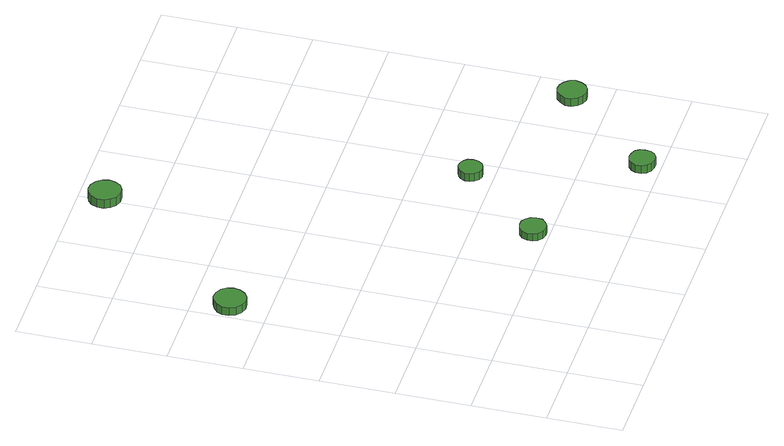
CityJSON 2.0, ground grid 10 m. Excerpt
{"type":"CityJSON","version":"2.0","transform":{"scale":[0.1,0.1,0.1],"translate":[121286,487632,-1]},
"CityObjects":{
"tree1":{"type":"SolitaryVegetationObject","attributes":{"function":"something"},"geometry":[{"type":"MultiSurface","lod":"1","boundaries":[[[0,1,2,3,4,5,6,7,8,9,10,11,12,13,14]],[[15,16,17,18,19,20,21,22,23,24,25,26,27,28,29]],[[0,29,28,1]],[[1,28,27,2]],[[2,27,26,3]],[[3,26,25,4]],[[4,25,24,5]],[[5,24,23,6]],[[6,23,22,7]],[[7,22,21,8]],[[8,21,20,9]],[[9,20,19,10]],[[10,19,18,11]],[[11,18,17,12]],[[12,17,16,13]],[[13,16,15,14]],[[14,15,29,0]]]}]},
"tree2":{"type":"SolitaryVegetationObject","attributes":{"function":"something"},"geometry":[{"type":"MultiSurface","lod":"1","boundaries":[[[30,31,32,33,34,35,36,37,38,39,40,41,42,43,44]],[[45,46,47,48,49,50,51,52,53,54,55,56,57,58,59]],[[30,59,58,31]],[[31,58,57,32]],[[32,57,56,33]],[[33,56,55,34]],[[34,55,54,35]],[[35,54,53,36]],[[36,53,52,37]],[[37,52,51,38]],[[38,51,50,39]],[[39,50,49,40]],[[40,49,48,41]],[[41,48,47,42]],[[42,47,46,43]],[[43,46,45,44]],[[44,45,59,30]]]}]},
"tree3":{"type":"SolitaryVegetationObject","attributes":{"function":"something"},"geometry":[{"type":"MultiSurface","lod":"1","boundaries":[[[60,61,62,63,64,65,66,67,68,69,70,71,72,73,74]],[[75,76,77,78,79,80,81,82,83,84,85,86,87,88,89]],[[60,89,88,61]],[[61,88,87,62]],[[62,87,86,63]],[[63,86,85,64]],[[64,85,84,65]],[[65,84,83,66]],[[66,83,82,67]],[[67,82,81,68]],[[68,81,80,69]],[[69,80,79,70]],[[70,79,78,71]],[[71,78,77,72]],[[72,77,76,73]],[[73,76,75,74]],[[74,75,89,60]]]}]},
"tree4":{"type":"SolitaryVegetationObject","attributes":{"function":"something"},"geometry":[{"type":"MultiSurface","lod":"1","boundaries":[[[90,91,92,93,94,95,96,97,98,99,100,101,102,103,104]],[[105,106,107,108,109,110,111,112,113,114,115,116,117,118,119]],[[90,119,118,91]],[[91,118,117,92]],[[92,117,116,93]],[[93,116,115,94]],[[94,115,114,95]],[[95,114,113,96]],[[96,113,112,97]],[[97,112,111,98]],[[98,111,110,99]],[[99,110,109,100]],[[100,109,108,101]],[[101,108,107,102]],[[102,107,106,103]],[[103,106,105,104]],[[104,105,119,90]]]}]},
"tree5":{"type":"SolitaryVegetationObject","attributes":{"function":"something"},"geometry":[{"type":"MultiSurface","lod":"1","boundaries":[[[120,121,122,123,124,125,126,127,128,129,130,131,132,133,134]],[[135,136,137,138,139,140,141,142,143,144,145,146,147,148,149]],[[120,149,148,121]],[[121,148,147,122]],[[122,147,146,123]],[[123,146,145,124]],[[124,145,144,125]],[[125,144,143,126]],[[126,143,142,127]],[[127,142,141,128]],[[128,141,140,129]],[[129,140,139,130]],[[130,139,138,131]],[[131,138,137,132]],[[132,137,136,133]],[[133,136,135,134]],[[134,135,149,120]]]}]},
"tree6":{"type":"SolitaryVegetationObject","attributes":{"function":"something"},"geometry":[{"type":"MultiSurface","lod":"1","boundaries":[[[150,151,152,153,154,155,156,157,158,159,160,161,162,163,164]],[[165,166,167,168,169,170,171,172,173,174,175,176,177,178,179]],[[150,179,178,151]],[[151,178,177,152]],[[152,177,176,153]],[[153,176,175,154]],[[154,175,174,155]],[[155,174,173,156]],[[156,173,172,157]],[[157,172,171,158]],[[158,171,170,159]],[[159,170,169,160]],[[160,169,168,161]],[[161,168,167,162]],[[162,167,166,163]],[[163,166,165,164]],[[164,165,179,150]]]}]}
},
"vertices":[
[44,452,21],[42,461,21],[37,468,21],[29,472,21],[20,473,21],[12,470,21],[5,464,21],[1,456,21],[1,447,21],[5,439,21],[12,433,21],[20,430,21],[29,431,21],[37,436,21],[42,443,21],[42,443,9],[37,436,9],[29,431,9],[20,430,9],[12,433,9],[5,439,9],[1,447,9],[1,456,9],[5,464,9],[12,470,9],[20,473,9],[29,472,9],[37,468,9],[42,461,9],[44,452,9],
[294,122,18],[293,129,18],[288,135,18],[282,139,18],[275,139,18],[268,137,18],[262,132,18],[259,125,18],[259,118,18],[262,111,18],[268,106,18],[275,104,18],[282,105,18],[288,109,18],[293,114,18],[293,114,7],[288,109,7],[282,105,7],[275,104,7],[268,106,7],[262,111,7],[259,118,7],[259,125,7],[262,132,7],[268,137,7],[275,139,7],[282,139,7],[288,135,7],[293,129,7],[294,122,7],
[227,666,19],[225,675,19],[220,682,19],[212,687,19],[203,688,19],[194,685,19],[188,679,19],[184,671,19],[184,662,19],[188,654,19],[194,648,19],[203,645,19],[212,646,19],[220,650,19],[225,658,19],[225,658,6],[220,650,6],[212,646,6],[203,645,6],[194,648,6],[188,654,6],[184,662,6],[184,671,6],[188,679,6],[194,685,6],[203,688,6],[212,687,6],[220,682,6],[225,675,6],[227,666,6],
[390,231,20],[389,238,20],[385,243,20],[379,246,20],[373,247,20],[367,245,20],[362,241,20],[359,234,20],[359,228,20],[362,222,20],[367,217,20],[373,215,20],[379,216,20],[385,219,20],[389,225,20],[389,225,8],[385,219,8],[379,216,8],[373,215,8],[367,217,8],[362,222,8],[359,228,8],[359,234,8],[362,241,8],[367,245,8],[373,247,8],[379,246,8],[385,243,8],[389,238,8],[390,231,8],
[469,26,19],[468,33,19],[464,39,19],[457,42,19],[450,43,19],[443,41,19],[438,36,19],[435,30,19],[435,22,19],[438,16,19],[443,11,19],[450,9,19],[457,9,19],[464,13,19],[468,19,19],[468,19,7],[464,13,7],[457,9,7],[450,9,7],[443,11,7],[438,16,7],[435,22,7],[435,30,7],[438,36,7],[443,41,7],[450,43,7],[457,42,7],[464,39,7],[468,33,7],[469,26,7],
[587,150,20],[585,158,20],[580,164,20],[573,168,20],[565,169,20],[558,167,20],[552,161,20],[548,154,20],[548,146,20],[552,138,20],[558,133,20],[565,130,20],[573,131,20],[580,135,20],[585,142,20],[585,142,8],[580,135,8],[573,131,8],[565,130,8],[558,133,8],[552,138,8],[548,146,8],[548,154,8],[552,161,8],[558,167,8],[565,169,8],[573,168,8],[580,164,8],[585,158,8],[587,150,8]
]}
